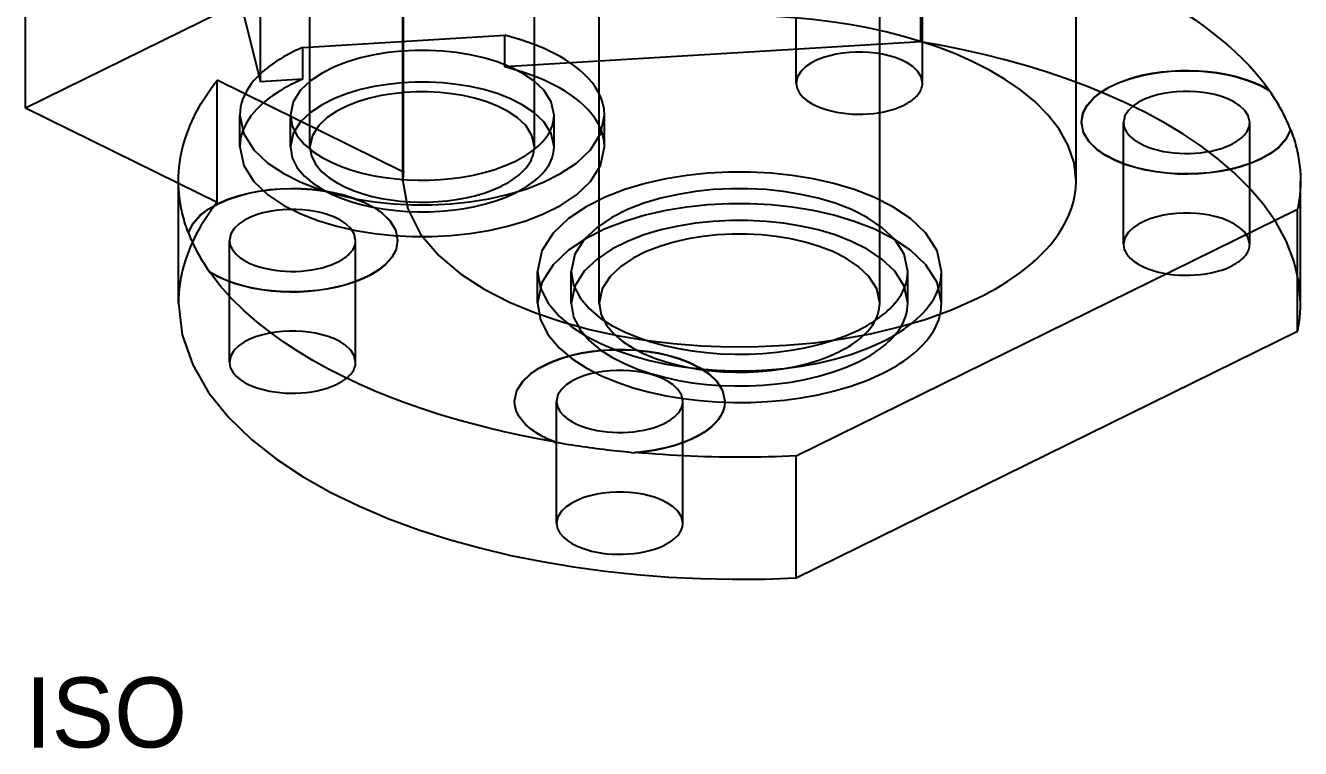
# Model space of a CAD drawing. Header units: millimetres. Extents: x 0 to 266, y -49 to 99.
# Drawn here: x 64.38 to 109.83, y 46.84 to 72.62 of the extents above; entities that cross this region are included whole.
import ezdxf

# ---------------------------------------------------------------- set-up
doc = ezdxf.new("R2010")
doc.units = ezdxf.units.MM
doc.layers.add('ISO_HIDDEN', color=8, linetype='CONTINUOUS')
doc.layers.add('ISO_VISIBLE', color=7, linetype='Continuous')

msp = doc.modelspace()

# ---------------------------------------------------------------- linework, layer by layer
at = {"layer": 'ISO_HIDDEN'}
for points in [[(77.849, 67.402), (77.849, 86.551)], [(84.831, 62.722), (84.831, 81.87)], [(94.831, 62.722), (94.831, 81.87)], [(82.517, 68.292), (82.517, 81.497)], [(74.517, 68.292), (74.517, 81.082)], [(96.29, 72.041), (96.29, 76.384)], [(72.749, 70.618), (72.749, 75.84)], [(91.851, 70.569), (91.851, 74.912)], [(96.351, 70.569), (96.351, 74.912)], [(64.375, 69.685), (72.041, 73.459)], [(72.041, 73.459), (72.749, 70.618)], [(101.831, 67.073), (101.757, 67.726), (101.548, 68.349), (101.227, 68.924), (100.824, 69.443), (100.359, 69.909), (99.849, 70.326), (99.307, 70.698), (98.739, 71.032), (98.153, 71.33), (97.551, 71.597), (96.937, 71.835), (96.313, 72.046), (95.682, 72.232), (95.044, 72.395), (94.401, 72.537), (93.754, 72.657), (93.103, 72.758), (92.45, 72.839), (91.794, 72.902), (91.138, 72.947), (90.48, 72.973), (89.821, 72.982), (89.163, 72.973)], [(74.257, 71.841), (81.463, 72.276)], [(85.017, 69.424), (85.003, 69.635), (84.961, 69.842), (84.894, 70.042), (84.805, 70.234), (84.697, 70.416), (84.572, 70.587), (84.435, 70.748), (84.286, 70.898), (84.128, 71.039), (83.963, 71.171), (83.791, 71.294), (83.614, 71.41), (83.432, 71.518), (83.246, 71.619), (83.057, 71.714), (82.865, 71.803), (82.67, 71.886), (82.473, 71.963), (82.274, 72.035), (82.074, 72.102), (81.871, 72.165), (81.668, 72.223), (81.463, 72.276)], [(81.463, 71.145), (81.463, 72.276)], [(74.257, 71.841), (74.118, 71.78), (73.981, 71.716), (73.846, 71.649), (73.711, 71.578), (73.579, 71.505), (73.449, 71.428), (73.321, 71.347), (73.196, 71.262), (73.074, 71.173), (72.955, 71.079), (72.839, 70.981), (72.728, 70.879), (72.621, 70.771), (72.521, 70.658), (72.426, 70.54), (72.338, 70.417), (72.259, 70.288), (72.189, 70.154), (72.129, 70.015), (72.081, 69.872), (72.046, 69.724), (72.024, 69.575), (72.017, 69.424)], [(74.257, 70.709), (74.257, 71.841)], [(96.29, 72.041), (81.463, 71.145)], [(109.831, 62.722), (109.771, 63.485), (109.595, 64.231), (109.315, 64.944), (108.947, 65.617), (108.507, 66.244), (108.009, 66.827), (107.465, 67.367), (106.884, 67.867), (106.272, 68.329), (105.635, 68.756), (104.978, 69.152), (104.304, 69.518), (103.616, 69.856), (102.916, 70.169), (102.206, 70.457), (101.487, 70.724), (100.76, 70.969), (100.027, 71.193), (99.288, 71.398), (98.544, 71.585), (97.796, 71.754), (97.045, 71.906), (96.29, 72.041)], [(83.217, 69.424), (83.115, 69.902), (82.852, 70.317), (82.495, 70.656), (82.086, 70.93), (81.645, 71.151), (81.186, 71.328), (80.713, 71.469), (80.233, 71.578), (79.746, 71.657), (79.256, 71.709), (78.764, 71.734), (78.271, 71.734), (77.778, 71.709), (77.288, 71.657), (76.802, 71.578), (76.321, 71.469), (75.849, 71.328), (75.389, 71.151), (74.949, 70.93), (74.539, 70.656), (74.182, 70.317), (73.919, 69.902), (73.817, 69.424)], [(96.351, 70.569), (96.303, 70.798), (96.177, 70.997), (96.006, 71.159), (95.81, 71.29), (95.599, 71.396), (95.379, 71.481), (95.153, 71.548), (94.923, 71.6), (94.69, 71.638), (94.455, 71.663), (94.219, 71.675), (93.983, 71.675), (93.748, 71.663), (93.513, 71.638), (93.28, 71.6), (93.05, 71.548), (92.824, 71.481), (92.604, 71.396), (92.393, 71.29), (92.197, 71.159), (92.026, 70.997), (91.9, 70.798), (91.851, 70.569)], [(85.017, 68.292), (85.003, 68.503), (84.961, 68.71), (84.894, 68.911), (84.805, 69.103), (84.697, 69.284), (84.572, 69.455), (84.435, 69.616), (84.286, 69.767), (84.128, 69.908), (83.963, 70.039), (83.791, 70.163), (83.614, 70.278), (83.432, 70.387), (83.246, 70.488), (83.057, 70.583), (82.865, 70.671), (82.67, 70.754), (82.473, 70.831), (82.274, 70.904), (82.074, 70.971), (81.871, 71.033), (81.668, 71.091), (81.463, 71.145)], [(71.213, 66.318), (71.213, 70.67)], [(74.257, 70.709), (74.118, 70.648), (73.981, 70.584), (73.846, 70.517), (73.711, 70.447), (73.579, 70.373), (73.449, 70.296), (73.321, 70.215), (73.196, 70.13), (73.074, 70.041), (72.955, 69.948), (72.839, 69.85), (72.728, 69.747), (72.621, 69.64), (72.521, 69.527), (72.426, 69.409), (72.338, 69.285), (72.259, 69.157), (72.189, 69.023), (72.129, 68.884), (72.081, 68.74), (72.046, 68.593), (72.024, 68.443), (72.017, 68.292)], [(74.257, 70.709), (72.749, 70.618)], [(83.217, 68.292), (83.115, 68.771), (82.852, 69.186), (82.495, 69.524), (82.086, 69.798), (81.645, 70.019), (81.186, 70.197), (80.713, 70.338), (80.233, 70.447), (79.746, 70.526), (79.256, 70.577), (78.764, 70.603), (78.271, 70.603), (77.778, 70.577), (77.288, 70.526), (76.802, 70.447), (76.321, 70.338), (75.849, 70.197), (75.389, 70.019), (74.949, 69.798), (74.539, 69.524), (74.182, 69.186), (73.919, 68.771), (73.817, 68.292)], [(91.851, 70.569), (91.883, 70.383), (91.969, 70.215), (92.091, 70.071), (92.236, 69.949), (92.395, 69.847), (92.563, 69.76), (92.737, 69.688), (92.917, 69.627), (93.099, 69.577), (93.284, 69.537), (93.47, 69.505), (93.658, 69.483), (93.847, 69.468), (94.036, 69.461), (94.225, 69.463), (94.414, 69.472), (94.602, 69.489), (94.79, 69.514), (94.976, 69.548), (95.16, 69.591), (95.342, 69.644), (95.519, 69.709), (95.692, 69.785)], [(95.692, 69.785), (95.734, 69.807), (95.775, 69.829), (95.816, 69.852), (95.856, 69.876), (95.896, 69.901), (95.935, 69.927), (95.973, 69.954), (96.01, 69.982), (96.046, 70.012), (96.082, 70.043), (96.116, 70.075), (96.148, 70.109), (96.179, 70.144), (96.208, 70.18), (96.236, 70.218), (96.261, 70.258), (96.284, 70.299), (96.303, 70.341), (96.32, 70.385), (96.334, 70.43), (96.343, 70.476), (96.349, 70.522), (96.351, 70.569)], [(82.517, 68.292), (82.431, 68.7), (82.207, 69.053), (81.903, 69.341), (81.554, 69.574), (81.179, 69.762), (80.788, 69.913), (80.386, 70.033), (79.977, 70.126), (79.563, 70.193), (79.146, 70.237), (78.727, 70.259), (78.307, 70.259), (77.888, 70.237), (77.471, 70.193), (77.057, 70.126), (76.648, 70.033), (76.246, 69.913), (75.855, 69.762), (75.48, 69.574), (75.131, 69.341), (74.827, 69.053), (74.604, 68.7), (74.517, 68.292)], [(72.017, 69.424), (72.158, 68.761), (72.521, 68.188), (73.015, 67.719), (73.582, 67.341), (74.191, 67.035), (74.827, 66.789), (75.48, 66.594), (76.145, 66.444), (76.818, 66.335), (77.495, 66.263), (78.176, 66.228), (78.858, 66.228), (79.539, 66.263), (80.217, 66.335), (80.89, 66.444), (81.555, 66.594), (82.208, 66.789), (82.843, 67.035), (83.452, 67.341), (84.019, 67.719), (84.513, 68.188), (84.876, 68.761), (85.017, 69.424)], [(72.017, 68.292), (72.017, 69.424)], [(73.817, 69.424), (73.884, 69.036), (74.063, 68.685), (74.318, 68.384), (74.62, 68.13), (74.952, 67.916), (75.303, 67.735), (75.668, 67.583), (76.042, 67.456), (76.423, 67.352), (76.809, 67.268), (77.199, 67.202), (77.591, 67.155), (77.985, 67.124), (78.38, 67.11), (78.775, 67.113), (79.17, 67.132), (79.564, 67.168), (79.955, 67.22), (80.344, 67.291), (80.729, 67.382), (81.108, 67.493), (81.479, 67.627), (81.841, 67.787)], [(73.817, 68.292), (73.817, 69.424)], [(81.841, 67.787), (81.928, 67.831), (82.014, 67.877), (82.099, 67.925), (82.183, 67.976), (82.266, 68.028), (82.347, 68.082), (82.427, 68.139), (82.505, 68.198), (82.58, 68.26), (82.654, 68.325), (82.725, 68.392), (82.793, 68.463), (82.858, 68.536), (82.919, 68.612), (82.976, 68.692), (83.028, 68.774), (83.075, 68.86), (83.117, 68.948), (83.152, 69.04), (83.18, 69.133), (83.2, 69.229), (83.213, 69.326), (83.217, 69.424)], [(83.217, 68.292), (83.217, 69.424)], [(85.017, 68.292), (85.017, 69.424)], [(102.019, 69.167), (102.019, 69.176)], [(102.019, 69.167), (102.019, 69.168), (102.019, 69.168), (102.019, 69.168), (102.019, 69.168), (102.019, 69.168), (102.019, 69.169), (102.019, 69.169), (102.019, 69.169), (102.019, 69.169), (102.019, 69.169), (102.019, 69.17), (102.019, 69.17), (102.019, 69.17), (102.019, 69.17), (102.019, 69.17), (102.019, 69.17), (102.019, 69.171), (102.019, 69.171), (102.019, 69.171), (102.019, 69.171), (102.019, 69.171), (102.019, 69.172), (102.019, 69.172)], [(109.48, 68.902), (109.311, 68.562), (109.056, 68.279), (108.752, 68.049), (108.42, 67.862), (108.07, 67.71), (107.708, 67.587), (107.339, 67.491), (106.965, 67.417), (106.587, 67.366), (106.206, 67.334), (105.825, 67.321), (105.443, 67.328), (105.063, 67.354), (104.684, 67.4), (104.308, 67.467), (103.937, 67.556), (103.573, 67.671), (103.219, 67.813), (102.881, 67.989), (102.567, 68.206), (102.295, 68.472), (102.095, 68.796), (102.019, 69.167)], [(103.519, 64.824), (103.519, 69.167)], [(108.019, 64.824), (108.019, 69.167)], [(109.48, 68.902), (109.48, 68.902), (109.48, 68.902), (109.479, 68.903), (109.479, 68.903), (109.479, 68.903), (109.479, 68.903), (109.479, 68.903), (109.479, 68.903), (109.479, 68.904), (109.479, 68.904), (109.479, 68.904), (109.479, 68.904), (109.479, 68.904), (109.479, 68.904), (109.479, 68.904), (109.479, 68.905), (109.479, 68.905), (109.479, 68.905), (109.478, 68.905), (109.478, 68.905), (109.478, 68.905), (109.478, 68.906), (109.478, 68.906)], [(109.48, 68.902), (109.48, 68.911)], [(72.017, 68.292), (72.158, 67.63), (72.521, 67.056), (73.015, 66.588), (73.582, 66.209), (74.191, 65.903), (74.827, 65.658), (75.48, 65.463), (76.145, 65.312), (76.818, 65.203), (77.495, 65.131), (78.176, 65.096), (78.858, 65.096), (79.539, 65.131), (80.217, 65.203), (80.89, 65.312), (81.555, 65.463), (82.208, 65.658), (82.843, 65.903), (83.452, 66.209), (84.019, 66.588), (84.513, 67.056), (84.876, 67.63), (85.017, 68.292)], [(73.817, 68.292), (73.884, 67.904), (74.063, 67.554), (74.318, 67.253), (74.62, 66.998), (74.952, 66.784), (75.303, 66.603), (75.668, 66.452), (76.042, 66.325), (76.423, 66.22), (76.809, 66.136), (77.199, 66.071), (77.591, 66.023), (77.985, 65.993), (78.38, 65.979), (78.775, 65.981), (79.17, 66), (79.564, 66.036), (79.955, 66.089), (80.344, 66.16), (80.729, 66.25), (81.108, 66.361), (81.479, 66.495), (81.841, 66.656)], [(74.517, 68.292), (74.574, 67.962), (74.726, 67.664), (74.943, 67.407), (75.201, 67.191), (75.483, 67.009), (75.782, 66.855), (76.092, 66.726), (76.411, 66.618), (76.735, 66.529), (77.064, 66.457), (77.395, 66.402), (77.729, 66.361), (78.065, 66.335), (78.401, 66.323), (78.737, 66.326), (79.073, 66.342), (79.408, 66.372), (79.741, 66.417), (80.072, 66.477), (80.399, 66.554), (80.722, 66.649), (81.038, 66.763), (81.346, 66.899)], [(81.346, 66.899), (81.42, 66.937), (81.493, 66.976), (81.566, 67.017), (81.637, 67.06), (81.708, 67.104), (81.777, 67.151), (81.844, 67.199), (81.911, 67.249), (81.975, 67.302), (82.038, 67.357), (82.098, 67.414), (82.156, 67.474), (82.211, 67.537), (82.263, 67.601), (82.312, 67.669), (82.356, 67.739), (82.397, 67.812), (82.432, 67.888), (82.462, 67.965), (82.486, 68.045), (82.503, 68.126), (82.514, 68.209), (82.517, 68.292)], [(81.841, 66.656), (81.928, 66.7), (82.014, 66.746), (82.099, 66.794), (82.183, 66.844), (82.266, 66.896), (82.347, 66.951), (82.427, 67.008), (82.505, 67.067), (82.58, 67.129), (82.654, 67.193), (82.725, 67.261), (82.793, 67.331), (82.858, 67.404), (82.919, 67.481), (82.976, 67.56), (83.028, 67.643), (83.075, 67.728), (83.117, 67.817), (83.152, 67.908), (83.18, 68.002), (83.2, 68.097), (83.213, 68.194), (83.217, 68.292)], [(77.849, 67.402), (77.831, 67.411)], [(77.849, 67.402), (77.848, 67.388), (77.846, 67.374), (77.845, 67.36), (77.844, 67.345), (77.842, 67.331), (77.841, 67.317), (77.84, 67.302), (77.839, 67.288), (77.838, 67.274), (77.837, 67.26), (77.836, 67.245), (77.835, 67.231), (77.834, 67.217), (77.834, 67.202), (77.833, 67.188), (77.833, 67.174), (77.832, 67.159), (77.832, 67.145), (77.831, 67.131), (77.831, 67.116), (77.831, 67.102), (77.831, 67.088), (77.831, 67.073)], [(97.031, 63.853), (96.875, 64.587), (96.472, 65.222), (95.925, 65.741), (95.298, 66.16), (94.623, 66.499), (93.919, 66.771), (93.195, 66.987), (92.459, 67.154), (91.713, 67.275), (90.963, 67.354), (90.208, 67.393), (89.453, 67.393), (88.699, 67.354), (87.948, 67.275), (87.203, 67.154), (86.466, 66.987), (85.743, 66.771), (85.039, 66.499), (84.364, 66.16), (83.737, 65.741), (83.189, 65.222), (82.787, 64.587), (82.631, 63.853)], [(69.831, 66.998), (71.213, 66.318)], [(95.831, 63.853), (95.701, 64.464), (95.365, 64.994), (94.909, 65.426), (94.386, 65.776), (93.824, 66.058), (93.238, 66.285), (92.635, 66.465), (92.021, 66.603), (91.4, 66.704), (90.774, 66.771), (90.145, 66.803), (89.516, 66.803), (88.888, 66.771), (88.262, 66.704), (87.641, 66.603), (87.027, 66.465), (86.424, 66.285), (85.837, 66.058), (85.275, 65.776), (84.752, 65.426), (84.296, 64.994), (83.961, 64.464), (83.831, 63.853)], [(71.213, 66.318), (71.107, 66.183), (71.005, 66.047), (70.906, 65.907), (70.811, 65.766), (70.718, 65.622), (70.629, 65.476), (70.544, 65.328), (70.463, 65.178), (70.386, 65.026), (70.313, 64.871), (70.245, 64.715), (70.181, 64.556), (70.122, 64.396), (70.068, 64.234), (70.019, 64.07), (69.976, 63.905), (69.938, 63.739), (69.905, 63.571), (69.879, 63.402), (69.858, 63.233), (69.843, 63.063), (69.834, 62.892), (69.831, 62.722)], [(97.031, 62.722), (96.875, 63.455), (96.472, 64.091), (95.925, 64.609), (95.298, 65.029), (94.623, 65.367), (93.919, 65.64), (93.195, 65.856), (92.459, 66.022), (91.713, 66.143), (90.963, 66.223), (90.208, 66.262), (89.453, 66.262), (88.699, 66.223), (87.948, 66.143), (87.203, 66.022), (86.466, 65.856), (85.743, 65.64), (85.039, 65.367), (84.364, 65.029), (83.737, 64.609), (83.189, 64.091), (82.787, 63.455), (82.631, 62.722)], [(108.019, 64.824), (107.97, 65.053), (107.844, 65.252), (107.673, 65.414), (107.477, 65.545), (107.266, 65.651), (107.046, 65.736), (106.82, 65.804), (106.59, 65.856), (106.357, 65.893), (106.122, 65.918), (105.887, 65.931), (105.651, 65.931), (105.415, 65.918), (105.18, 65.893), (104.947, 65.856), (104.717, 65.804), (104.491, 65.736), (104.271, 65.651), (104.06, 65.545), (103.864, 65.414), (103.693, 65.252), (103.567, 65.053), (103.519, 64.824)], [(95.831, 62.722), (95.701, 63.333), (95.365, 63.863), (94.909, 64.295), (94.386, 64.644), (93.824, 64.926), (93.238, 65.153), (92.635, 65.333), (92.021, 65.472), (91.4, 65.573), (90.774, 65.639), (90.145, 65.672), (89.516, 65.672), (88.888, 65.639), (88.262, 65.573), (87.641, 65.472), (87.027, 65.333), (86.424, 65.153), (85.837, 64.926), (85.275, 64.644), (84.752, 64.295), (84.296, 63.863), (83.961, 63.333), (83.831, 62.722)], [(94.831, 62.722), (94.723, 63.231), (94.443, 63.672), (94.063, 64.033), (93.627, 64.324), (93.159, 64.559), (92.67, 64.748), (92.167, 64.898), (91.656, 65.014), (91.138, 65.098), (90.617, 65.153), (90.093, 65.18), (89.569, 65.18), (89.045, 65.153), (88.523, 65.098), (88.006, 65.014), (87.494, 64.898), (86.992, 64.748), (86.503, 64.559), (86.034, 64.324), (85.599, 64.033), (85.219, 63.672), (84.939, 63.231), (84.831, 62.722)], [(77.643, 64.962), (77.585, 64.639), (77.43, 64.349), (77.212, 64.103), (76.955, 63.896), (76.674, 63.724), (76.378, 63.579), (76.071, 63.459), (75.756, 63.36), (75.436, 63.279), (75.112, 63.216), (74.786, 63.169), (74.458, 63.137), (74.128, 63.119), (73.799, 63.116), (73.469, 63.128), (73.14, 63.153), (72.813, 63.194), (72.488, 63.25), (72.166, 63.323), (71.849, 63.414), (71.539, 63.525), (71.237, 63.659), (70.949, 63.819)], [(71.643, 60.619), (71.643, 64.962)], [(76.143, 60.619), (76.143, 64.962)], [(77.643, 64.962), (77.643, 64.971)], [(77.643, 64.966), (77.643, 64.966), (77.643, 64.966), (77.643, 64.966), (77.643, 64.966), (77.643, 64.966), (77.643, 64.965), (77.643, 64.965), (77.643, 64.965), (77.643, 64.965), (77.643, 64.965), (77.643, 64.964), (77.643, 64.964), (77.643, 64.964), (77.643, 64.964), (77.643, 64.964), (77.643, 64.963), (77.643, 64.963), (77.643, 64.963), (77.643, 64.963), (77.643, 64.963), (77.643, 64.963), (77.643, 64.962), (77.643, 64.962)], [(103.519, 64.824), (103.55, 64.639), (103.636, 64.471), (103.758, 64.327), (103.903, 64.205), (104.062, 64.102), (104.23, 64.016), (104.405, 63.943), (104.584, 63.882), (104.766, 63.832), (104.951, 63.792), (105.138, 63.761), (105.325, 63.738), (105.514, 63.723), (105.703, 63.717), (105.892, 63.718), (106.081, 63.727), (106.27, 63.744), (106.457, 63.77), (106.643, 63.803), (106.827, 63.847), (107.009, 63.9), (107.187, 63.964), (107.36, 64.041)], [(107.36, 64.041), (107.401, 64.062), (107.443, 64.084), (107.483, 64.107), (107.524, 64.131), (107.563, 64.156), (107.602, 64.182), (107.64, 64.209), (107.677, 64.238), (107.714, 64.267), (107.749, 64.298), (107.783, 64.331), (107.815, 64.364), (107.846, 64.399), (107.876, 64.436), (107.903, 64.474), (107.928, 64.513), (107.951, 64.554), (107.971, 64.597), (107.987, 64.64), (108.001, 64.685), (108.011, 64.731), (108.017, 64.777), (108.019, 64.824)], [(82.631, 63.853), (82.733, 63.259), (83.007, 62.722), (83.398, 62.261), (83.861, 61.871), (84.369, 61.543), (84.908, 61.266), (85.466, 61.034), (86.04, 60.839), (86.623, 60.679), (87.215, 60.55), (87.812, 60.45), (88.413, 60.377), (89.016, 60.331), (89.621, 60.31), (90.226, 60.313), (90.831, 60.342), (91.434, 60.397), (92.034, 60.478), (92.629, 60.587), (93.219, 60.725), (93.8, 60.895), (94.369, 61.101), (94.922, 61.346)], [(82.631, 62.722), (82.631, 63.853)], [(83.831, 63.853), (83.916, 63.358), (84.145, 62.91), (84.47, 62.526), (84.856, 62.202), (85.28, 61.928), (85.728, 61.697), (86.194, 61.504), (86.671, 61.342), (87.158, 61.208), (87.651, 61.101), (88.148, 61.017), (88.649, 60.957), (89.152, 60.918), (89.656, 60.9), (90.161, 60.903), (90.664, 60.928), (91.167, 60.973), (91.667, 61.041), (92.163, 61.131), (92.654, 61.246), (93.138, 61.388), (93.612, 61.56), (94.073, 61.764)], [(83.831, 62.722), (83.831, 63.853)], [(94.073, 61.764), (94.185, 61.82), (94.295, 61.879), (94.404, 61.941), (94.511, 62.005), (94.617, 62.071), (94.72, 62.141), (94.822, 62.213), (94.921, 62.289), (95.018, 62.368), (95.112, 62.451), (95.202, 62.537), (95.289, 62.626), (95.372, 62.72), (95.45, 62.817), (95.523, 62.919), (95.59, 63.024), (95.65, 63.133), (95.703, 63.246), (95.748, 63.363), (95.783, 63.482), (95.81, 63.605), (95.825, 63.728), (95.831, 63.853)], [(94.922, 61.346), (95.056, 61.414), (95.188, 61.484), (95.318, 61.558), (95.447, 61.635), (95.574, 61.715), (95.698, 61.798), (95.82, 61.886), (95.939, 61.976), (96.055, 62.071), (96.168, 62.17), (96.276, 62.273), (96.381, 62.381), (96.48, 62.493), (96.574, 62.61), (96.661, 62.732), (96.741, 62.858), (96.814, 62.989), (96.877, 63.125), (96.931, 63.265), (96.974, 63.408), (97.005, 63.555), (97.024, 63.703), (97.031, 63.853)], [(95.831, 62.722), (95.831, 63.853)], [(97.031, 62.722), (97.031, 63.853)], [(82.631, 62.722), (82.733, 62.128), (83.007, 61.59), (83.398, 61.129), (83.861, 60.74), (84.369, 60.412), (84.908, 60.135), (85.466, 59.902), (86.04, 59.708), (86.623, 59.548), (87.215, 59.419), (87.812, 59.319), (88.413, 59.246), (89.016, 59.199), (89.621, 59.178), (90.226, 59.182), (90.831, 59.211), (91.434, 59.266), (92.034, 59.347), (92.629, 59.455), (93.219, 59.593), (93.8, 59.764), (94.369, 59.969), (94.922, 60.215)], [(83.831, 62.722), (83.916, 62.227), (84.145, 61.779), (84.47, 61.395), (84.856, 61.07), (85.28, 60.797), (85.728, 60.566), (86.194, 60.372), (86.671, 60.21), (87.158, 60.077), (87.651, 59.969), (88.148, 59.886), (88.649, 59.825), (89.152, 59.786), (89.656, 59.769), (90.161, 59.772), (90.664, 59.796), (91.167, 59.842), (91.667, 59.909), (92.163, 60), (92.654, 60.115), (93.138, 60.257), (93.612, 60.428), (94.073, 60.633)], [(84.831, 62.722), (84.902, 62.309), (85.092, 61.936), (85.364, 61.616), (85.685, 61.345), (86.038, 61.117), (86.412, 60.925), (86.8, 60.764), (87.198, 60.629), (87.603, 60.518), (88.014, 60.428), (88.429, 60.359), (88.846, 60.308), (89.265, 60.276), (89.685, 60.261), (90.106, 60.263), (90.525, 60.284), (90.944, 60.322), (91.361, 60.378), (91.774, 60.453), (92.184, 60.549), (92.587, 60.667), (92.982, 60.81), (93.366, 60.981)], [(93.366, 60.981), (93.459, 61.028), (93.551, 61.077), (93.642, 61.128), (93.731, 61.181), (93.819, 61.237), (93.905, 61.295), (93.99, 61.355), (94.073, 61.418), (94.153, 61.484), (94.231, 61.553), (94.307, 61.624), (94.379, 61.699), (94.448, 61.777), (94.513, 61.858), (94.574, 61.943), (94.63, 62.031), (94.68, 62.122), (94.724, 62.216), (94.762, 62.313), (94.791, 62.413), (94.813, 62.514), (94.826, 62.618), (94.831, 62.722)], [(94.073, 60.633), (94.185, 60.689), (94.295, 60.748), (94.404, 60.809), (94.511, 60.873), (94.617, 60.94), (94.72, 61.009), (94.822, 61.082), (94.921, 61.158), (95.018, 61.237), (95.112, 61.319), (95.202, 61.405), (95.289, 61.495), (95.372, 61.588), (95.45, 61.686), (95.523, 61.787), (95.59, 61.892), (95.65, 62.002), (95.703, 62.115), (95.748, 62.231), (95.783, 62.351), (95.81, 62.473), (95.825, 62.597), (95.831, 62.722)], [(94.922, 60.215), (95.056, 60.282), (95.188, 60.353), (95.318, 60.427), (95.447, 60.503), (95.574, 60.583), (95.698, 60.667), (95.82, 60.754), (95.939, 60.845), (96.055, 60.94), (96.168, 61.039), (96.276, 61.142), (96.381, 61.249), (96.48, 61.362), (96.574, 61.478), (96.661, 61.6), (96.741, 61.727), (96.814, 61.858), (96.877, 61.993), (96.931, 62.133), (96.974, 62.277), (97.005, 62.423), (97.024, 62.572), (97.031, 62.722)], [(76.143, 60.619), (76.094, 60.848), (75.968, 61.047), (75.797, 61.209), (75.601, 61.34), (75.391, 61.446), (75.171, 61.531), (74.944, 61.598), (74.714, 61.65), (74.481, 61.688), (74.247, 61.713), (74.011, 61.725), (73.775, 61.725), (73.539, 61.713), (73.305, 61.688), (73.072, 61.65), (72.842, 61.598), (72.616, 61.531), (72.396, 61.446), (72.185, 61.34), (71.989, 61.209), (71.818, 61.047), (71.692, 60.848), (71.643, 60.619)], [(71.643, 60.619), (71.675, 60.433), (71.761, 60.265), (71.883, 60.121), (72.027, 60), (72.186, 59.897), (72.355, 59.811), (72.529, 59.738), (72.708, 59.677), (72.891, 59.627), (73.076, 59.587), (73.262, 59.556), (73.45, 59.533), (73.638, 59.518), (73.828, 59.512), (74.017, 59.513), (74.206, 59.522), (74.394, 59.539), (74.582, 59.564), (74.768, 59.598), (74.952, 59.641), (75.133, 59.695), (75.311, 59.759), (75.484, 59.836)], [(75.484, 59.836), (75.526, 59.857), (75.567, 59.879), (75.608, 59.902), (75.648, 59.926), (75.688, 59.951), (75.727, 59.977), (75.765, 60.004), (75.802, 60.032), (75.838, 60.062), (75.873, 60.093), (75.907, 60.125), (75.94, 60.159), (75.971, 60.194), (76, 60.23), (76.028, 60.268), (76.053, 60.308), (76.075, 60.349), (76.095, 60.391), (76.112, 60.435), (76.125, 60.48), (76.135, 60.526), (76.141, 60.572), (76.143, 60.619)], [(81.81, 59.218), (81.81, 59.226)], [(81.81, 59.218), (81.81, 59.218), (81.81, 59.218), (81.81, 59.218), (81.81, 59.218), (81.81, 59.219), (81.81, 59.219), (81.81, 59.219), (81.81, 59.219), (81.81, 59.219), (81.81, 59.219), (81.81, 59.22), (81.81, 59.22), (81.81, 59.22), (81.81, 59.22), (81.81, 59.22), (81.81, 59.221), (81.81, 59.221), (81.81, 59.221), (81.81, 59.221), (81.81, 59.221), (81.81, 59.222), (81.81, 59.222), (81.81, 59.222)], [(83.238, 57.768), (83.151, 57.803), (83.065, 57.839), (82.979, 57.878), (82.895, 57.919), (82.812, 57.962), (82.73, 58.007), (82.649, 58.054), (82.57, 58.104), (82.492, 58.156), (82.416, 58.211), (82.343, 58.269), (82.272, 58.33), (82.203, 58.395), (82.139, 58.462), (82.077, 58.533), (82.021, 58.608), (81.969, 58.686), (81.923, 58.768), (81.884, 58.853), (81.853, 58.941), (81.829, 59.032), (81.815, 59.124), (81.81, 59.218)], [(83.31, 54.874), (83.31, 59.218)], [(89.31, 59.218), (89.294, 59.045), (89.247, 58.879), (89.173, 58.722), (89.078, 58.578), (88.967, 58.445), (88.842, 58.324), (88.709, 58.214), (88.567, 58.114), (88.42, 58.023), (88.268, 57.94), (88.112, 57.865), (87.953, 57.796), (87.792, 57.734), (87.628, 57.677), (87.462, 57.626), (87.295, 57.581), (87.127, 57.54), (86.957, 57.504), (86.787, 57.473), (86.616, 57.446), (86.444, 57.423), (86.272, 57.405), (86.099, 57.39)], [(87.81, 54.874), (87.81, 59.218)], [(89.31, 59.218), (89.31, 59.226)], [(89.31, 59.222), (89.31, 59.222), (89.31, 59.222), (89.31, 59.221), (89.31, 59.221), (89.31, 59.221), (89.31, 59.221), (89.31, 59.221), (89.31, 59.22), (89.31, 59.22), (89.31, 59.22), (89.31, 59.22), (89.31, 59.22), (89.31, 59.219), (89.31, 59.219), (89.31, 59.219), (89.31, 59.219), (89.31, 59.219), (89.31, 59.219), (89.31, 59.218), (89.31, 59.218), (89.31, 59.218), (89.31, 59.218), (89.31, 59.218)], [(87.81, 54.874), (87.762, 55.104), (87.636, 55.302), (87.465, 55.464), (87.269, 55.595), (87.058, 55.701), (86.838, 55.786), (86.612, 55.854), (86.382, 55.906), (86.149, 55.944), (85.914, 55.968), (85.678, 55.981), (85.442, 55.981), (85.207, 55.968), (84.972, 55.944), (84.739, 55.906), (84.509, 55.854), (84.283, 55.786), (84.063, 55.701), (83.852, 55.595), (83.656, 55.464), (83.485, 55.302), (83.359, 55.104), (83.31, 54.874)], [(83.31, 54.874), (83.342, 54.689), (83.428, 54.521), (83.55, 54.377), (83.695, 54.255), (83.854, 54.152), (84.022, 54.066), (84.196, 53.993), (84.376, 53.933), (84.558, 53.883), (84.743, 53.842), (84.929, 53.811), (85.117, 53.788), (85.306, 53.774), (85.495, 53.767), (85.684, 53.768), (85.873, 53.777), (86.061, 53.794), (86.249, 53.82), (86.435, 53.854), (86.619, 53.897), (86.801, 53.95), (86.978, 54.014), (87.151, 54.091)], [(87.151, 54.091), (87.193, 54.112), (87.234, 54.134), (87.275, 54.157), (87.315, 54.181), (87.355, 54.206), (87.394, 54.232), (87.432, 54.259), (87.469, 54.288), (87.505, 54.318), (87.541, 54.348), (87.575, 54.381), (87.607, 54.414), (87.638, 54.449), (87.667, 54.486), (87.695, 54.524), (87.72, 54.563), (87.743, 54.604), (87.762, 54.647), (87.779, 54.691), (87.793, 54.735), (87.802, 54.781), (87.808, 54.828), (87.81, 54.874)]]:
    msp.add_lwpolyline(points, dxfattribs=at)
at = {"layer": 'ISO_VISIBLE'}
for points in [[(64.375, 69.685), (64.375, 93.185)], [(77.831, 67.073), (77.831, 90.574)], [(101.831, 67.073), (101.831, 90.574)], [(101.831, 74.951), (102.173, 74.822), (102.513, 74.688), (102.851, 74.548), (103.187, 74.403), (103.521, 74.252), (103.851, 74.096), (104.179, 73.934), (104.504, 73.765), (104.825, 73.59), (105.143, 73.409), (105.456, 73.22), (105.765, 73.025), (106.07, 72.822), (106.369, 72.611), (106.662, 72.392), (106.949, 72.166), (107.229, 71.93), (107.501, 71.686), (107.765, 71.432), (108.019, 71.169), (108.263, 70.896), (108.494, 70.613), (108.713, 70.32)], [(102.019, 69.176), (102.076, 69.499), (102.231, 69.789), (102.45, 70.036), (102.707, 70.242), (102.988, 70.415), (103.284, 70.559), (103.591, 70.679), (103.906, 70.779), (104.226, 70.859), (104.549, 70.922), (104.876, 70.969), (105.204, 71.001), (105.533, 71.019), (105.863, 71.022), (106.193, 71.011), (106.522, 70.985), (106.849, 70.944), (107.174, 70.888), (107.496, 70.815), (107.813, 70.724), (108.123, 70.613), (108.425, 70.48), (108.713, 70.32)], [(102.019, 69.172), (102.078, 69.494), (102.234, 69.784), (102.453, 70.03), (102.71, 70.235), (102.991, 70.408), (103.287, 70.552), (103.594, 70.672), (103.908, 70.771), (104.228, 70.851), (104.552, 70.914), (104.878, 70.961), (105.206, 70.993), (105.535, 71.01), (105.865, 71.013), (106.194, 71.002), (106.523, 70.976), (106.85, 70.935), (107.175, 70.879), (107.496, 70.806), (107.813, 70.715), (108.124, 70.604), (108.425, 70.471), (108.713, 70.311)], [(69.831, 67.073), (69.834, 67.244), (69.843, 67.415), (69.858, 67.585), (69.879, 67.754), (69.905, 67.923), (69.938, 68.091), (69.976, 68.257), (70.019, 68.422), (70.068, 68.586), (70.122, 68.748), (70.181, 68.908), (70.245, 69.067), (70.313, 69.223), (70.386, 69.378), (70.463, 69.53), (70.544, 69.68), (70.629, 69.828), (70.718, 69.974), (70.811, 70.118), (70.906, 70.259), (71.005, 70.398), (71.107, 70.535), (71.213, 70.67)], [(77.831, 67.411), (71.213, 70.67)], [(108.019, 69.167), (107.97, 69.397), (107.844, 69.595), (107.673, 69.757), (107.477, 69.888), (107.266, 69.994), (107.046, 70.079), (106.82, 70.147), (106.59, 70.199), (106.357, 70.237), (106.122, 70.261), (105.887, 70.274), (105.651, 70.274), (105.415, 70.261), (105.18, 70.237), (104.947, 70.199), (104.717, 70.147), (104.491, 70.079), (104.271, 69.994), (104.06, 69.888), (103.864, 69.757), (103.693, 69.595), (103.567, 69.397), (103.519, 69.167)], [(108.713, 70.311), (108.713, 70.32)], [(109.478, 68.906), (109.453, 68.971), (109.426, 69.035), (109.399, 69.1), (109.371, 69.163), (109.343, 69.227), (109.313, 69.29), (109.283, 69.353), (109.252, 69.416), (109.221, 69.478), (109.189, 69.54), (109.156, 69.601), (109.122, 69.663), (109.088, 69.723), (109.053, 69.784), (109.018, 69.844), (108.982, 69.904), (108.945, 69.963), (108.908, 70.022), (108.87, 70.08), (108.832, 70.139), (108.793, 70.196), (108.753, 70.254), (108.713, 70.311)], [(64.375, 69.685), (69.831, 66.998)], [(109.48, 68.911), (109.311, 68.57), (109.056, 68.288), (108.752, 68.057), (108.42, 67.87), (108.07, 67.718), (107.708, 67.596), (107.339, 67.499), (106.965, 67.426), (106.587, 67.374), (106.206, 67.342), (105.825, 67.33), (105.443, 67.337), (105.063, 67.363), (104.684, 67.409), (104.308, 67.476), (103.937, 67.565), (103.573, 67.679), (103.219, 67.822), (102.881, 67.998), (102.567, 68.215), (102.295, 68.481), (102.095, 68.805), (102.019, 69.176)], [(103.519, 69.167), (103.55, 68.982), (103.636, 68.814), (103.758, 68.67), (103.903, 68.548), (104.062, 68.446), (104.23, 68.359), (104.405, 68.286), (104.584, 68.226), (104.766, 68.176), (104.951, 68.135), (105.138, 68.104), (105.325, 68.081), (105.514, 68.067), (105.703, 68.06), (105.892, 68.061), (106.081, 68.07), (106.27, 68.087), (106.457, 68.113), (106.643, 68.147), (106.827, 68.19), (107.009, 68.243), (107.187, 68.307), (107.36, 68.384)], [(107.36, 68.384), (107.401, 68.405), (107.443, 68.427), (107.483, 68.45), (107.524, 68.474), (107.563, 68.499), (107.602, 68.525), (107.64, 68.553), (107.677, 68.581), (107.714, 68.611), (107.749, 68.642), (107.783, 68.674), (107.815, 68.707), (107.846, 68.742), (107.876, 68.779), (107.903, 68.817), (107.928, 68.857), (107.951, 68.898), (107.971, 68.94), (107.987, 68.984), (108.001, 69.028), (108.011, 69.074), (108.017, 69.121), (108.019, 69.167)], [(109.48, 68.911), (109.509, 68.834), (109.536, 68.757), (109.563, 68.68), (109.588, 68.602), (109.613, 68.524), (109.636, 68.446), (109.658, 68.367), (109.678, 68.288), (109.698, 68.208), (109.716, 68.128), (109.733, 68.048), (109.748, 67.968), (109.762, 67.888), (109.775, 67.807), (109.787, 67.726), (109.797, 67.645), (109.806, 67.563), (109.814, 67.482), (109.82, 67.4), (109.825, 67.319), (109.828, 67.237), (109.83, 67.155), (109.831, 67.073)], [(70.182, 65.236), (70.153, 65.313), (70.125, 65.39), (70.099, 65.467), (70.073, 65.545), (70.049, 65.623), (70.026, 65.701), (70.004, 65.78), (69.983, 65.859), (69.964, 65.939), (69.946, 66.019), (69.929, 66.099), (69.914, 66.179), (69.899, 66.259), (69.886, 66.34), (69.875, 66.421), (69.865, 66.502), (69.856, 66.584), (69.848, 66.665), (69.842, 66.747), (69.837, 66.828), (69.834, 66.91), (69.832, 66.992), (69.831, 67.073)], [(69.831, 62.722), (69.831, 67.073)], [(77.831, 67.073), (78, 66.084), (78.458, 65.188), (79.11, 64.419), (79.881, 63.77), (80.728, 63.223), (81.625, 62.762), (82.557, 62.374), (83.512, 62.051), (84.485, 61.784), (85.471, 61.569), (86.466, 61.402), (87.467, 61.281), (88.473, 61.203), (89.481, 61.168), (90.49, 61.174), (91.498, 61.222), (92.503, 61.313), (93.503, 61.448), (94.495, 61.63), (95.477, 61.86), (96.445, 62.144), (97.394, 62.486), (98.316, 62.896)], [(98.316, 62.896), (98.539, 63.008), (98.759, 63.126), (98.977, 63.249), (99.191, 63.376), (99.402, 63.51), (99.61, 63.649), (99.813, 63.794), (100.011, 63.946), (100.205, 64.104), (100.392, 64.269), (100.573, 64.441), (100.747, 64.62), (100.913, 64.807), (101.069, 65.002), (101.215, 65.205), (101.349, 65.415), (101.469, 65.634), (101.575, 65.86), (101.664, 66.093), (101.736, 66.332), (101.788, 66.576), (101.82, 66.824), (101.831, 67.073)], [(109.831, 67.073), (109.831, 67.03), (109.83, 66.986), (109.829, 66.943), (109.828, 66.899), (109.826, 66.856), (109.824, 66.812), (109.821, 66.768), (109.818, 66.725), (109.815, 66.681), (109.811, 66.638), (109.807, 66.595), (109.803, 66.551), (109.798, 66.508), (109.793, 66.465), (109.787, 66.421), (109.781, 66.378), (109.775, 66.335), (109.768, 66.292), (109.761, 66.249), (109.753, 66.206), (109.745, 66.163), (109.737, 66.12), (109.728, 66.077)], [(109.831, 62.722), (109.831, 67.073)], [(70.182, 65.236), (70.351, 65.577), (70.606, 65.859), (70.91, 66.09), (71.242, 66.277), (71.592, 66.429), (71.953, 66.551), (72.323, 66.648), (72.697, 66.721), (73.075, 66.773), (73.455, 66.805), (73.837, 66.817), (74.218, 66.81), (74.599, 66.784), (74.978, 66.738), (75.354, 66.671), (75.725, 66.582), (76.089, 66.468), (76.442, 66.325), (76.781, 66.149), (77.095, 65.932), (77.367, 65.666), (77.566, 65.342), (77.643, 64.971)], [(70.182, 65.228), (70.351, 65.568), (70.606, 65.85), (70.909, 66.081), (71.241, 66.268), (71.591, 66.42), (71.952, 66.542), (72.321, 66.639), (72.696, 66.712), (73.073, 66.764), (73.454, 66.796), (73.835, 66.808), (74.216, 66.802), (74.597, 66.776), (74.975, 66.73), (75.351, 66.663), (75.722, 66.574), (76.086, 66.46), (76.439, 66.318), (76.778, 66.142), (77.092, 65.926), (77.365, 65.66), (77.565, 65.337), (77.643, 64.966)], [(76.143, 64.962), (76.094, 65.191), (75.968, 65.39), (75.797, 65.552), (75.601, 65.683), (75.391, 65.789), (75.171, 65.874), (74.944, 65.942), (74.714, 65.994), (74.481, 66.031), (74.247, 66.056), (74.011, 66.068), (73.775, 66.068), (73.539, 66.056), (73.305, 66.031), (73.072, 65.994), (72.842, 65.942), (72.616, 65.874), (72.396, 65.789), (72.185, 65.683), (71.989, 65.552), (71.818, 65.39), (71.692, 65.191), (71.643, 64.962)], [(91.854, 57.277), (109.728, 66.077)], [(109.728, 61.726), (109.728, 66.077)], [(70.182, 65.228), (70.182, 65.236)], [(70.182, 65.228), (70.208, 65.162), (70.234, 65.098), (70.261, 65.033), (70.289, 64.969), (70.318, 64.905), (70.347, 64.842), (70.377, 64.779), (70.408, 64.716), (70.44, 64.654), (70.472, 64.592), (70.505, 64.53), (70.538, 64.469), (70.573, 64.408), (70.608, 64.347), (70.643, 64.287), (70.679, 64.227), (70.716, 64.168), (70.753, 64.109), (70.791, 64.05), (70.83, 63.991), (70.869, 63.933), (70.909, 63.876), (70.949, 63.819)], [(77.643, 64.971), (77.585, 64.648), (77.43, 64.358), (77.212, 64.111), (76.955, 63.905), (76.674, 63.732), (76.378, 63.588), (76.071, 63.468), (75.756, 63.368), (75.436, 63.288), (75.112, 63.225), (74.786, 63.178), (74.458, 63.146), (74.128, 63.128), (73.799, 63.125), (73.469, 63.136), (73.14, 63.162), (72.813, 63.203), (72.488, 63.259), (72.166, 63.332), (71.849, 63.423), (71.539, 63.534), (71.237, 63.667), (70.949, 63.827)], [(71.643, 64.962), (71.675, 64.777), (71.761, 64.609), (71.883, 64.464), (72.027, 64.343), (72.186, 64.24), (72.355, 64.154), (72.529, 64.081), (72.708, 64.02), (72.891, 63.97), (73.076, 63.93), (73.262, 63.899), (73.45, 63.876), (73.638, 63.861), (73.828, 63.855), (74.017, 63.856), (74.206, 63.865), (74.394, 63.882), (74.582, 63.907), (74.768, 63.941), (74.952, 63.985), (75.133, 64.038), (75.311, 64.102), (75.484, 64.179)], [(75.484, 64.179), (75.526, 64.2), (75.567, 64.222), (75.608, 64.245), (75.648, 64.269), (75.688, 64.294), (75.727, 64.32), (75.765, 64.347), (75.802, 64.376), (75.838, 64.405), (75.873, 64.436), (75.907, 64.468), (75.94, 64.502), (75.971, 64.537), (76, 64.574), (76.028, 64.612), (76.053, 64.651), (76.075, 64.692), (76.095, 64.735), (76.112, 64.778), (76.125, 64.823), (76.135, 64.869), (76.141, 64.915), (76.143, 64.962)], [(70.949, 63.819), (70.949, 63.827)], [(83.238, 57.777), (82.638, 57.885), (82.041, 58.004), (81.446, 58.133), (80.853, 58.274), (80.263, 58.426), (79.676, 58.59), (79.093, 58.766), (78.514, 58.954), (77.939, 59.156), (77.369, 59.371), (76.805, 59.601), (76.247, 59.846), (75.696, 60.107), (75.154, 60.384), (74.621, 60.679), (74.099, 60.993), (73.589, 61.327), (73.095, 61.682), (72.617, 62.06), (72.159, 62.462), (71.725, 62.89), (71.32, 63.345), (70.949, 63.827)], [(69.831, 62.722), (69.962, 61.595), (70.336, 60.523), (70.904, 59.54), (71.616, 58.655), (72.433, 57.865), (73.325, 57.161), (74.273, 56.534), (75.263, 55.975), (76.285, 55.477), (77.332, 55.034), (78.398, 54.642), (79.481, 54.295), (80.577, 53.992), (81.683, 53.728), (82.797, 53.503), (83.918, 53.314), (85.045, 53.16), (86.175, 53.04), (87.309, 52.953), (88.444, 52.898), (89.581, 52.875), (90.718, 52.884), (91.854, 52.925)], [(109.728, 61.726), (109.737, 61.768), (109.745, 61.811), (109.753, 61.854), (109.761, 61.897), (109.768, 61.94), (109.775, 61.983), (109.781, 62.026), (109.787, 62.069), (109.793, 62.113), (109.798, 62.156), (109.803, 62.199), (109.807, 62.243), (109.811, 62.286), (109.815, 62.329), (109.818, 62.373), (109.821, 62.416), (109.824, 62.46), (109.826, 62.504), (109.828, 62.547), (109.829, 62.591), (109.83, 62.634), (109.831, 62.678), (109.831, 62.722)], [(91.854, 52.925), (109.728, 61.726)], [(81.81, 59.226), (81.892, 59.608), (82.101, 59.939), (82.386, 60.21), (82.713, 60.428), (83.064, 60.604), (83.431, 60.746), (83.808, 60.859), (84.192, 60.945), (84.58, 61.008), (84.971, 61.05), (85.364, 61.07), (85.757, 61.07), (86.15, 61.05), (86.541, 61.008), (86.929, 60.945), (87.313, 60.859), (87.69, 60.746), (88.056, 60.604), (88.408, 60.428), (88.734, 60.21), (89.019, 59.939), (89.229, 59.608), (89.31, 59.226)], [(81.81, 59.222), (81.893, 59.603), (82.104, 59.933), (82.389, 60.203), (82.716, 60.421), (83.067, 60.597), (83.433, 60.738), (83.81, 60.85), (84.193, 60.937), (84.581, 61), (84.971, 61.041), (85.364, 61.061), (85.757, 61.061), (86.149, 61.041), (86.54, 61), (86.928, 60.937), (87.311, 60.85), (87.688, 60.738), (88.054, 60.597), (88.405, 60.421), (88.732, 60.203), (89.017, 59.933), (89.228, 59.603), (89.31, 59.222)], [(87.81, 59.218), (87.762, 59.447), (87.636, 59.645), (87.465, 59.808), (87.269, 59.939), (87.058, 60.044), (86.838, 60.13), (86.612, 60.197), (86.382, 60.249), (86.149, 60.287), (85.914, 60.312), (85.678, 60.324), (85.442, 60.324), (85.207, 60.312), (84.972, 60.287), (84.739, 60.249), (84.509, 60.197), (84.283, 60.13), (84.063, 60.044), (83.852, 59.939), (83.656, 59.808), (83.485, 59.645), (83.359, 59.447), (83.31, 59.218)], [(83.238, 57.777), (83.151, 57.811), (83.065, 57.848), (82.979, 57.887), (82.895, 57.927), (82.812, 57.97), (82.73, 58.015), (82.649, 58.063), (82.57, 58.112), (82.492, 58.165), (82.416, 58.22), (82.343, 58.278), (82.272, 58.339), (82.203, 58.403), (82.139, 58.471), (82.077, 58.542), (82.021, 58.616), (81.969, 58.695), (81.923, 58.776), (81.884, 58.861), (81.853, 58.95), (81.829, 59.04), (81.815, 59.133), (81.81, 59.226)], [(83.31, 59.218), (83.342, 59.032), (83.428, 58.864), (83.55, 58.72), (83.695, 58.598), (83.854, 58.496), (84.022, 58.409), (84.196, 58.336), (84.376, 58.276), (84.558, 58.226), (84.743, 58.185), (84.929, 58.154), (85.117, 58.131), (85.306, 58.117), (85.495, 58.11), (85.684, 58.111), (85.873, 58.12), (86.061, 58.138), (86.249, 58.163), (86.435, 58.197), (86.619, 58.24), (86.801, 58.293), (86.978, 58.357), (87.151, 58.434)], [(89.31, 59.226), (89.294, 59.054), (89.247, 58.888), (89.173, 58.731), (89.078, 58.586), (88.967, 58.454), (88.842, 58.333), (88.709, 58.223), (88.567, 58.123), (88.42, 58.032), (88.268, 57.949), (88.112, 57.873), (87.953, 57.805), (87.792, 57.742), (87.628, 57.686), (87.462, 57.635), (87.295, 57.589), (87.127, 57.549), (86.957, 57.513), (86.787, 57.481), (86.616, 57.455), (86.444, 57.432), (86.272, 57.413), (86.099, 57.399)], [(87.151, 58.434), (87.193, 58.455), (87.234, 58.477), (87.275, 58.5), (87.315, 58.524), (87.355, 58.549), (87.394, 58.575), (87.432, 58.603), (87.469, 58.631), (87.505, 58.661), (87.541, 58.692), (87.575, 58.724), (87.607, 58.758), (87.638, 58.793), (87.667, 58.829), (87.695, 58.867), (87.72, 58.907), (87.743, 58.948), (87.762, 58.99), (87.779, 59.034), (87.793, 59.079), (87.802, 59.124), (87.808, 59.171), (87.81, 59.218)], [(83.238, 57.768), (83.238, 57.777)], [(83.238, 57.768), (83.362, 57.747), (83.486, 57.726), (83.609, 57.706), (83.733, 57.686), (83.857, 57.667), (83.981, 57.648), (84.106, 57.63), (84.23, 57.612), (84.354, 57.594), (84.478, 57.577), (84.603, 57.56), (84.727, 57.543), (84.852, 57.528), (84.976, 57.512), (85.101, 57.497), (85.226, 57.482), (85.35, 57.468), (85.475, 57.454), (85.6, 57.44), (85.725, 57.427), (85.85, 57.415), (85.974, 57.402), (86.099, 57.39)], [(86.099, 57.39), (86.099, 57.399)], [(91.854, 57.277), (91.604, 57.265), (91.353, 57.255), (91.103, 57.246), (90.853, 57.239), (90.602, 57.233), (90.352, 57.23), (90.101, 57.227), (89.851, 57.226), (89.6, 57.227), (89.35, 57.229), (89.1, 57.233), (88.849, 57.238), (88.599, 57.245), (88.348, 57.253), (88.098, 57.263), (87.848, 57.275), (87.598, 57.288), (87.348, 57.302), (87.098, 57.319), (86.848, 57.336), (86.598, 57.356), (86.349, 57.377), (86.099, 57.399)], [(91.854, 52.925), (91.854, 57.277)]]:
    msp.add_lwpolyline(points, dxfattribs=at)

# ---------------------------------------------------------------- texts
msp.add_text('ISO', height=2.5, dxfattribs=at).set_placement((64.375, 46.875))

doc.saveas('drawing.dxf')
